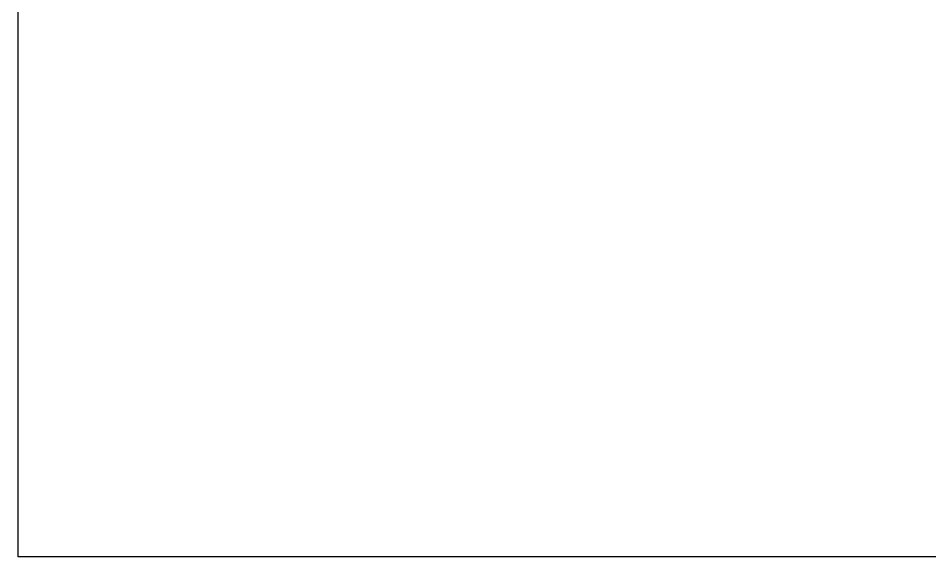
# Model space of a CAD drawing. Header units: millimetres. Extents: x 3103 to 179340, y -10977 to 70536.
# Drawn here: x 136416 to 143688, y 3121 to 7417 of the extents above; entities that cross this region are included whole.
import ezdxf

# ---------------------------------------------------------------- set-up
doc = ezdxf.new("R2010")
doc.units = ezdxf.units.MM
doc.header["$LTSCALE"] = 0.5
doc.layers.add('MEBEL', color=1, linetype='Continuous')

msp = doc.modelspace()

# ---------------------------------------------------------------- linework, layer by layer
at = {"layer": 'MEBEL'}
msp.add_lwpolyline([(136415.77481296, 55020.55852479499), (179340.464631201, 55020.55852479499), (179340.464631201, 3121.000128208561), (136415.77481296, 3121.000128208561)], close=True, dxfattribs=at)

doc.saveas('drawing.dxf')
